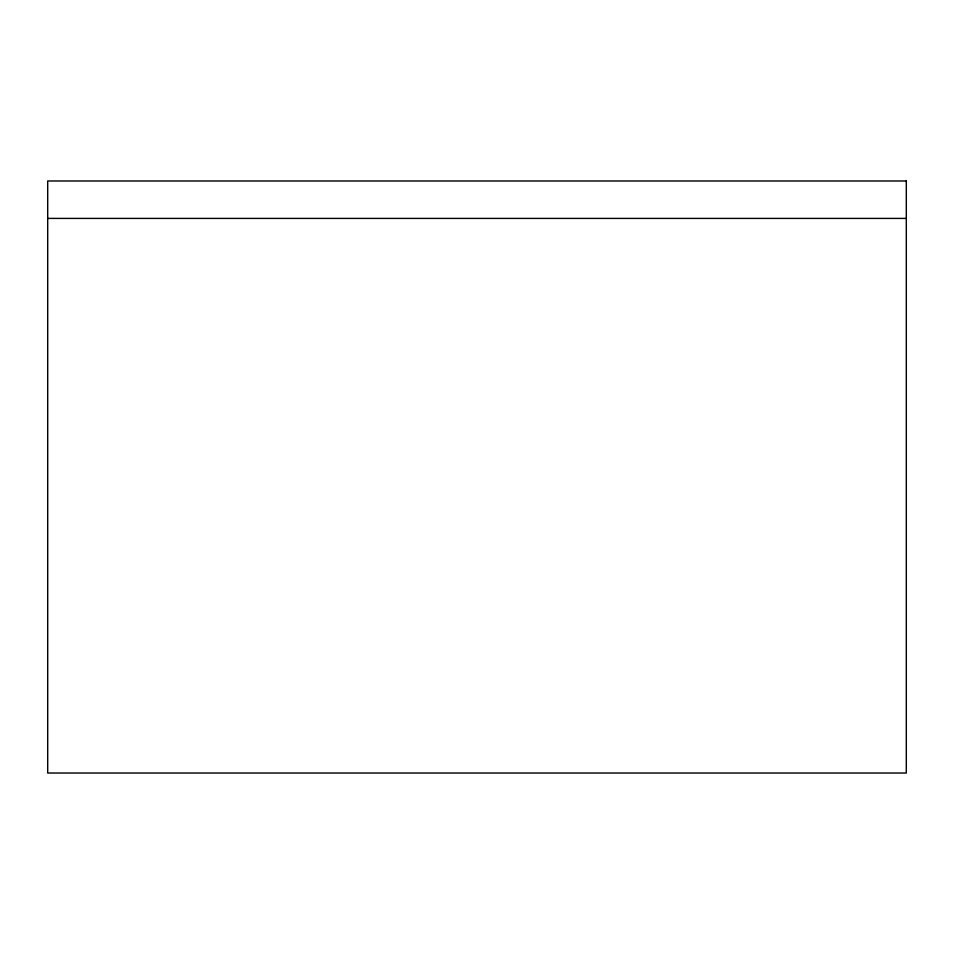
<?xml version="1.0" encoding="UTF-8"?>
<svg xmlns="http://www.w3.org/2000/svg" width="954" height="954" viewBox="0 0 954 954"><rect width="100%" height="100%" fill="white"/><g stroke="black" fill="none" stroke-linecap="round" stroke-linejoin="round"><path stroke-width="1.43" d="M47.7 218.406L906.3 218.406M906.3 180.986L47.7 180.986L47.7 773.014L906.3 773.014L906.3 180.986"/></g></svg>
